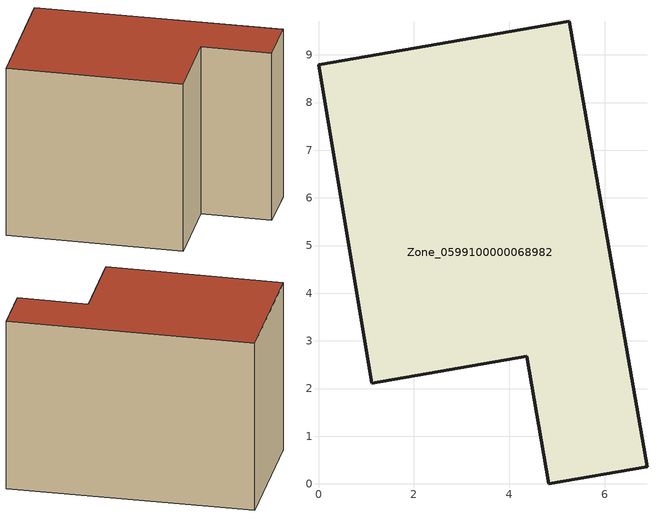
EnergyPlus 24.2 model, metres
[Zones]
Zone_0599100000068982
 floor ground (C_G): 4.37,2.68 1.12,2.12 0,8.79 5.26,9.71 6.89,0.35 4.83,0 z0
 wall outside (C_F): 5.26,9.71 0,8.79 1.12,2.12 4.37,2.68 4.83,0 6.89,0.35 5.26,9.71 z0:6.95
 roof outside (C_R): 4.83,0 6.89,0.35 5.26,9.71 0,8.79 1.12,2.12 4.37,2.68 z6.95
[BUILDING]
Pand.0599100000068982: North Axis=0; Terrain=City; Loads Convergence Tolerance Value=0.04; Temperature Convergence Tolerance Value=0.4; Solar Distribution=FullExterior; Maximum Number of Warmup Days=25; Minimum Number of Warmup Days=1
[Site:Location]
Rotterdam.The.Hague.AP_ZH_NLD Design_Conditions: Latitude=51.96; Longitude=4.45; Time Zone=1; Elevation=-4.5
[SITE:GROUNDTEMPERATURE:BUILDINGSURFACE]
18, 18, 18, 18, 18, 18, 18, 18, 18, 18, 18, 18
[MATERIAL] Thermal Absorptance=0.9; Solar Absorptance=0.7; Visible Absorptance=0.7
Name | Roughness | Thickness | Conductivity | Density | Specific Heat
G.TI.1946 | MediumSmooth | 0.15 | 1 | 540 | 1210
F.TI.1946 | Rough | 0.3 | 0.857143 | 1920 | 840
R.TI.1946 | MediumRough | 0.2 | 0.1 | 1500 | 1000
[CONSTRUCTION]
C_G: G.TI.1946
C_F: F.TI.1946
C_R: R.TI.1946
[ZONE]
Zone_0599100000068982: Type=1; Multiplier=1; Ceiling Height=Autocalculate; Volume=Autocalculate; Floor Area=autocalculate; Part of Total Floor Area=Yes
[ZONEINFILTRATION:DESIGNFLOWRATE]
Infil_Zone_0599100000068982: Zone or ZoneList or Space or SpaceList=Zone_0599100000068982; Schedule=AlwaysOn; Design Flow Rate Calculation Method=Flow/Area; Flow Rate per Floor Area=0.003; Constant Term Coefficient=1; Temperature Term Coefficient=0; Velocity Term Coefficient=0; Velocity Squared Term Coefficient=0
[HVACTEMPLATE:ZONE:IDEALLOADSAIRSYSTEM]
Zone_0599100000068982: Maximum Heating Supply Air Temperature=50; Minimum Cooling Supply Air Temperature=13; Maximum Heating Supply Air Humidity Ratio=0.0156; Minimum Cooling Supply Air Humidity Ratio=0.0077; Heating Limit=NoLimit; Cooling Limit=NoLimit; Dehumidification Control Type=ConstantSensibleHeatRatio; Cooling Sensible Heat Ratio=0.7; Dehumidification Setpoint=60; Humidification Control Type=None; Humidification Setpoint=30; Outdoor Air Method=None; Outdoor Air Flow Rate per Person=0.00944; Outdoor Air Flow Rate per Zone Floor Area=0; Outdoor Air Flow Rate per Zone=0; Demand Controlled Ventilation Type=None; Outdoor Air Economizer Type=NoEconomizer; Heat Recovery Type=None; Sensible Heat Recovery Effectiveness=0.7; Latent Heat Recovery Effectiveness=0.65
[ZONECONTROL:THERMOSTAT]
ThermostatControl_Zone_0599100000068982: Zone or ZoneList=Zone_0599100000068982; Control Type Schedule=DualSetpointControlType; Control 1=Thermostat_Zone_0599100000068982; Temperature Difference Between Cutout And Setpoint=0
[THERMOSTATSETPOINT:DUALSETPOINT]
Thermostat_Zone_0599100000068982: Heating Setpoint Temperature Schedule=HeatingSetpoint_Zone_0599100000068982; Cooling Setpoint Temperature Schedule=CoolingSetpoint_Zone_0599100000068982
[SCHEDULE:COMPACT]
HeatingSetpoint_Zone_0599100000068982: Through: 12/31, For: AllDays, Until: 24:00, 21
CoolingSetpoint_Zone_0599100000068982: Through: 12/31, For: AllDays, Until: 24:00, 24
DualSetpointControlType: Through: 12/31, For: AllDays, Until: 24:00, 4
AlwaysOn: Through: 12/31, For: AllDays, Until: 24:00, 1
